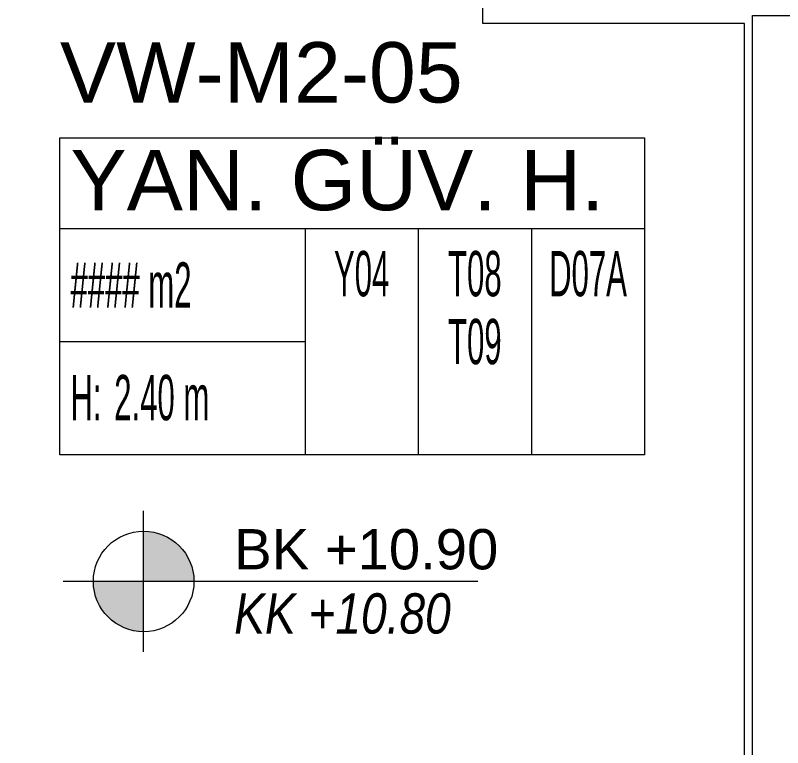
# Model space of a CAD drawing. Extents: x -1417 to 34975, y -245 to 8298.
# Drawn here: x 24477.6 to 24668.3, y 3630.5 to 3812.5 of the extents above; entities that cross this region are included whole.
import ezdxf
from ezdxf.enums import TextEntityAlignment as Align

# ---------------------------------------------------------------- set-up
doc = ezdxf.new("R2010")
doc.units = 0
doc.layers.get('0').update_dxf_attribs({"color": 9, "lineweight": 9})
for name, color, linetype, lineweight in [('00', 9, 'Continuous', 9), ('14', 9, 'Continuous', 9), ('21', 9, 'Continuous', 9), ('21_MAHAL', 9, 'Continuous', 9)]:
    doc.layers.add(name, color=color, linetype=linetype, lineweight=lineweight)
doc.styles.add('Arial', font='arial.ttf', dxfattribs={"height": 2.5})
doc.styles.add('MuuM_TEXT-ITALIC', font='ARIALNI.TTF')
doc.styles.add('MuuM_TEXT-STANDART', font='ARIALN.TTF')

# ---------------------------------------------------------------- blocks, each defined once
blk = doc.blocks.new('0_elevationtarget-p-bk')
h = blk.add_hatch(color=254)
h.paths.add_polyline_path([(2.5, 0, 0.414214), (0, 2.5), (0, 0)])
h.paths.add_polyline_path([(0, 0), (-2.5, 0, 0.414214), (0, -2.5)])
blk.add_line((0, -3.5), (0, 3.5))
blk.add_lwpolyline([(16.605, 0), (-4, 0)])
blk.add_circle((0, 0), 2.5)
at = {"style": 'Arial'}
blk.add_attdef('BITMISKOT', text='', height=2, dxfattribs=at).set_placement((4.5, 0), align=Align.BOTTOM_LEFT)
at = {"style": 'MuuM_TEXT-ITALIC'}
blk.add_attdef('FINISHINGFLOORLEVEL', text='', height=2, dxfattribs=at).set_placement((4.5, -0.592), align=Align.TOP_LEFT)
blk = doc.blocks.new('0_roomno2')
blk.add_lwpolyline([(19.375, -10.5), (0, -10.5), (0, 0), (19.375, 0)], close=True)
for points in [[(0, -3), (19.375, -3)], [(8.125, -3), (8.125, -10.5)], [(11.875, -3), (11.875, -10.5)], [(15.625, -3), (15.625, -10.5)], [(0, -6.75), (8.125, -6.75)]]:
    blk.add_lwpolyline(points)
at = {"style": 'MuuM_TEXT-STANDART', "width": 0.6}
blk.add_text('H:', height=1.5, dxfattribs=at).set_placement((0.35, -8.608), align=Align.MIDDLE_LEFT)
at = {"style": 'Arial'}
blk.add_attdef('ODANO', (0, 1.17), '', height=2, dxfattribs=at)
blk.add_attdef('MEKANADI', text='', height=2, dxfattribs=at).set_placement((0.35, -3), align=Align.BOTTOM_LEFT)
at = {"style": 'MuuM_TEXT-STANDART', "width": 0.6}
for tag, p in [('YER01', (10, -4.5)), ('TAVAN01', (13.75, -4.5)), ('DUVAR01', (17.5, -4.5)), ('YER02', (10, -6.75)), ('TAVAN02', (13.75, -6.75)), ('DUVAR02', (17.5, -6.75)), ('YER03', (10, -9)), ('TAVAN03', (13.75, -9)), ('DUVAR03', (17.5, -9))]:
    blk.add_attdef(tag, text='', height=1.5, dxfattribs=at).set_placement(p, align=Align.MIDDLE_CENTER)
for tag, p in [('M2', (0.35, -4.875)), ('TEMIZTAVANYUKSEKLIGI', (1.8, -8.608))]:
    blk.add_attdef(tag, text='', height=1.5, dxfattribs=at).set_placement(p, align=Align.MIDDLE_LEFT)

msp = doc.modelspace()

# ---------------------------------------------------------------- linework, layer by layer
at = {"layer": '00'}
msp.add_lwpolyline([(24645.84, 3457.5), (24645.84, 3472.5), (24660.84, 3472.5), (24660.84, 3812.5), (24675.84, 3812.5), (24675.84, 3192.5), (24660.84, 3192.5), (24660.84, 3457.5)], close=True, dxfattribs=at)
at = {"layer": '14'}
msp.add_lwpolyline([(24699.54, 3144), (24699.54, 3140.5), (24677.84, 3140.5), (24677.84, 3110.5), (24593.84, 3110.5), (24593.84, 3194.5), (24658.84, 3194.5), (24658.84, 3455.5), (24643.84, 3455.5), (24643.84, 3474.5), (24658.84, 3474.5), (24658.84, 3810.5), (24593.84, 3810.5), (24593.84, 3870.5), (24447.84, 3870.5)], dxfattribs=at)

# ---------------------------------------------------------------- block references
at = {"layer": '21', "xscale": 5, "yscale": 5, "zscale": 5}
msp.add_blockref('0_elevationtarget-p-bk', (24509.53, 3671.81), dxfattribs=at).add_auto_attribs({'BITMISKOT': 'BK +10.90', 'FINISHINGFLOORLEVEL': 'KK +10.80'})
at = {"layer": '21_MAHAL'}
ref = msp.add_blockref('0_roomno2', (24488.71, 3782.06), dxfattribs=dict(at, xscale=7.5, yscale=7.5, zscale=7.5))
ref.add_attrib('ODANO', 'VW-M2-05', (24488.71, 3790.83), dxfattribs={"layer": '0', "height": 15, "style": 'Arial'})
ref.add_attrib('MEKANADI', 'YAN. GÜV. H.', dxfattribs={"layer": '0', "height": 15, "style": 'Arial'}).set_placement((24491.34, 3759.56), align=Align.BOTTOM_LEFT)
ref.add_attrib('M2', '#### m2', dxfattribs={"layer": '0', "height": 11.25, "style": 'MuuM_TEXT-STANDART', "width": 0.6}).set_placement((24491.34, 3745.49), align=Align.MIDDLE_LEFT)
ref.add_attrib('TEMIZTAVANYUKSEKLIGI', '2.40 m', dxfattribs={"layer": '0', "height": 11.25, "style": 'MuuM_TEXT-STANDART', "width": 0.6}).set_placement((24502.21, 3717.5), align=Align.MIDDLE_LEFT)
ref.add_attrib('YER01', 'Y04', dxfattribs={"layer": '0', "height": 11.25, "style": 'MuuM_TEXT-STANDART', "width": 0.6}).set_placement((24563.71, 3748.31), align=Align.MIDDLE_CENTER)
ref.add_attrib('TAVAN01', 'T08', dxfattribs={"layer": '0', "height": 11.25, "style": 'MuuM_TEXT-STANDART', "width": 0.6}).set_placement((24591.84, 3748.31), align=Align.MIDDLE_CENTER)
ref.add_attrib('DUVAR01', 'D07A', dxfattribs={"layer": '0', "height": 11.25, "style": 'MuuM_TEXT-STANDART', "width": 0.6}).set_placement((24619.96, 3748.31), align=Align.MIDDLE_CENTER)
ref.add_attrib('TAVAN02', 'T09', dxfattribs={"layer": '0', "height": 11.25, "style": 'MuuM_TEXT-STANDART', "width": 0.6}).set_placement((24591.84, 3731.43), align=Align.MIDDLE_CENTER)

doc.saveas('drawing.dxf')
